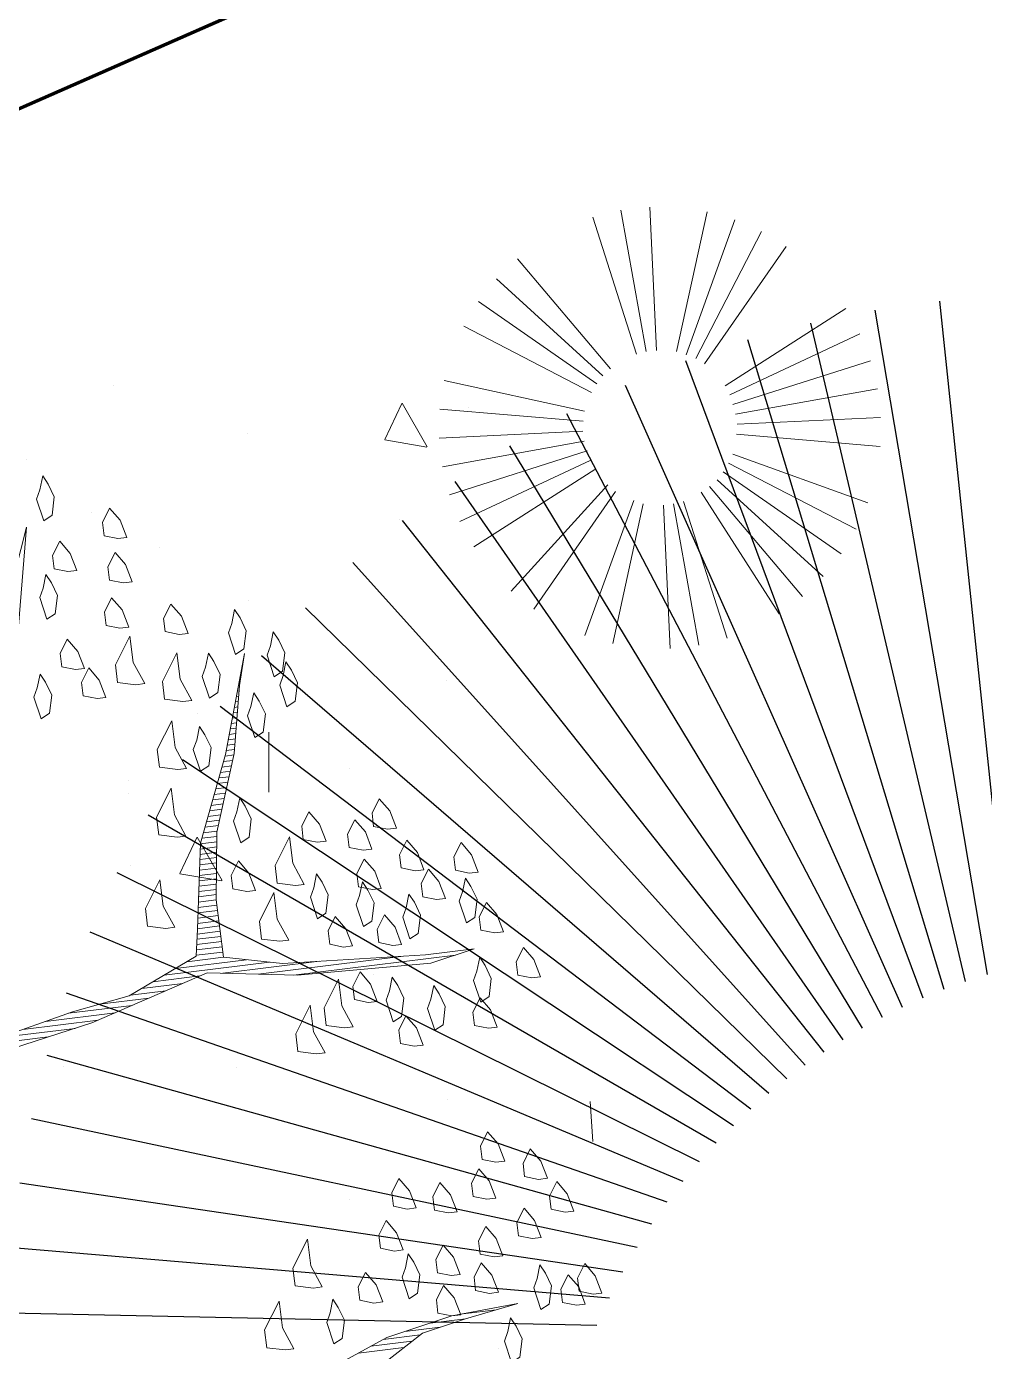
# Model space of a CAD drawing. Header units: millimetres. Extents: x 111 to 1506, y 14 to 566.
# Drawn here: x 302.888 to 304.157, y 77.163 to 78.92 of the extents above; entities that cross this region are included whole.
import ezdxf

# ---------------------------------------------------------------- set-up
doc = ezdxf.new("R2010")
doc.units = ezdxf.units.MM
doc.layers.add('ARBOLES', color=78, linetype='Continuous', lineweight=5)
doc.layers.add('PALMERAS114', color=114, linetype='Continuous', lineweight=5)
doc.layers.add('FURN', color=253, linetype='Continuous')
doc.styles.add('ATTR', font='romans.shx', dxfattribs={"width": 0.8, "height": 2.52})

# ---------------------------------------------------------------- blocks, each defined once
blk = doc.blocks.new('yes')
at = {"layer": 'FURN', "color": 62}
for p, q in [((1561.8133, 130.8947), (1560.9952, 130.5475)), ((1561.8301, 130.8688), (1561.0315, 130.469)), ((1561.8477, 130.8438), (1561.0726, 130.3928)), ((1561.866, 130.8197), (1561.1185, 130.3194)), ((1561.8851, 130.7965), (1561.1689, 130.249)), ((1561.9049, 130.7741), (1561.2236, 130.1819)), ((1561.9254, 130.7524), (1561.2824, 130.1184)), ((1561.9467, 130.7315), (1561.3451, 130.0587)), ((1561.9688, 130.7113), (1561.4114, 130.0031)), ((1561.9917, 130.6919), (1561.481, 129.9517)), ((1562.0155, 130.6731), (1561.5538, 129.9048)), ((1562.0403, 130.6551), (1561.6293, 129.8626)), ((1562.0659, 130.6378), (1561.7074, 129.8252)), ((1562.0926, 130.6213), (1561.7877, 129.7927)), ((1562.1203, 130.6055), (1561.8698, 129.7654)), ((1562.1492, 130.5906), (1561.9535, 129.7433)), ((1562.1792, 130.5765), (1562.0384, 129.7265)), ((1562.2104, 130.5634), (1562.1242, 129.715)), ((1562.243, 130.5513), (1562.2105, 129.709)), ((1562.2768, 130.5403), (1562.2971, 129.7083)), ((1562.3121, 130.5306), (1562.3835, 129.7132)), ((1562.3487, 130.5222), (1562.4695, 129.7234)), ((1562.3869, 130.5153), (1562.5546, 129.739)), ((1562.4264, 130.51), (1562.6386, 129.76))]:
    blk.add_line(p, q, dxfattribs=at)
blk = doc.blocks.new('*X16')
at = {"color": 0}
for p, q in [((18.7099, 17.52), (18.7105, 17.52)), ((18.7131, 17.53), (18.7134, 17.53)), ((18.7035, 17.5), (18.7048, 17.5)), ((18.7067, 17.51), (18.7077, 17.51)), ((18.694, 17.47), (18.6971, 17.47)), ((18.6971, 17.48), (18.6991, 17.48)), ((18.7003, 17.49), (18.7019, 17.49)), ((18.6876, 17.45), (18.6931, 17.45)), ((18.6908, 17.46), (18.6951, 17.46)), ((18.6781, 17.42), (18.6871, 17.42)), ((18.6812, 17.43), (18.6891, 17.43)), ((18.6844, 17.44), (18.6911, 17.44)), ((18.6717, 17.4), (18.6831, 17.4)), ((18.6749, 17.41), (18.6851, 17.41)), ((18.6621, 17.37), (18.6771, 17.37)), ((18.6653, 17.38), (18.6791, 17.38)), ((18.6685, 17.39), (18.6811, 17.39)), ((18.6555, 17.35), (18.6727, 17.35)), ((18.659, 17.36), (18.6751, 17.36)), ((18.6429, 17.32), (18.6621, 17.32)), ((18.6471, 17.33), (18.6656, 17.33)), ((18.6513, 17.34), (18.6692, 17.34)), ((18.6345, 17.3), (18.6551, 17.3)), ((18.6387, 17.31), (18.6586, 17.31)), ((18.6218, 17.27), (18.6445, 17.27)), ((18.626, 17.28), (18.648, 17.28)), ((18.6303, 17.29), (18.6515, 17.29)), ((18.6134, 17.25), (18.6374, 17.25)), ((18.6176, 17.26), (18.6409, 17.26)), ((18.6008, 17.22), (18.6268, 17.22)), ((18.605, 17.23), (18.6303, 17.23)), ((18.6092, 17.24), (18.6339, 17.24)), ((18.5924, 17.2), (18.6215, 17.2)), ((18.5966, 17.21), (18.6233, 17.21)), ((18.5853, 17.17), (18.6175, 17.17)), ((18.5868, 17.18), (18.6189, 17.18)), ((18.5884, 17.19), (18.6202, 17.19)), ((18.5821, 17.15), (18.6149, 17.15)), ((18.5837, 17.16), (18.6162, 17.16)), ((18.5774, 17.12), (18.6109, 17.12)), ((18.5789, 17.13), (18.6122, 17.13)), ((18.5805, 17.14), (18.6135, 17.14)), ((18.5742, 17.1), (18.6082, 17.1)), ((18.5758, 17.11), (18.6095, 17.11)), ((18.5695, 17.07), (18.6056, 17.07)), ((18.571, 17.08), (18.6056, 17.08)), ((18.5726, 17.09), (18.6069, 17.09)), ((18.5663, 17.05), (18.6056, 17.05)), ((18.5679, 17.06), (18.6056, 17.06)), ((18.5615, 17.02), (18.6056, 17.02)), ((18.5632, 17.03), (18.6056, 17.03)), ((18.5647, 17.04), (18.6056, 17.04)), ((18.5565, 16.99), (18.6056, 16.99)), ((18.5582, 17), (18.6056, 17)), ((18.5598, 17.01), (18.6056, 17.01)), ((18.5353, 16.97), (18.6056, 16.97)), ((18.5548, 16.98), (18.6056, 16.98)), ((18.4668, 16.94), (18.5567, 16.94)), ((18.4896, 16.95), (18.6918, 16.95)), ((18.5125, 16.96), (18.6485, 16.96)), ((18.6009, 16.94), (18.7864, 16.94)), ((18.4211, 16.92), (18.4892, 16.92)), ((18.4439, 16.93), (18.523, 16.93)), ((18.6675, 16.93), (18.9464, 16.93)), ((18.7342, 16.92), (19.0449, 16.92)), ((18.2545, 16.89), (18.388, 16.89)), ((18.2995, 16.9), (18.4217, 16.9)), ((18.3608, 16.91), (18.4555, 16.91)), ((18.1645, 16.87), (18.3086, 16.87)), ((18.2095, 16.88), (18.3542, 16.88)), ((18.1392, 16.86), (18.2561, 16.86)), ((18.9759, 16.24), (19.0395, 16.24)), ((18.8191, 16.21), (18.8896, 16.21)), ((18.8615, 16.22), (18.9295, 16.22)), ((18.9115, 16.23), (18.9795, 16.23)), ((18.7691, 16.19), (18.8563, 16.19)), ((18.7941, 16.2), (18.873, 16.2))]:
    blk.add_line(p, q, dxfattribs=at)
blk = doc.blocks.new('E1E')
at = {"layer": 'ARBOLES', "ltscale": 0.2}
for p, q in [((94.5867, 58.1273), (94.5867, 58.1273)), ((94.8833, 57.9689), (94.8833, 57.9689)), ((95.3825, 57.8989), (95.3825, 57.8989)), ((95.1169, 57.82), (95.1169, 57.82)), ((94.5376, 57.7708), (94.5376, 57.7708)), ((94.5622, 57.7074), (94.5397, 57.767)), ((94.7808, 57.7703), (94.7808, 57.7703)), ((94.9516, 57.6149), (94.9516, 57.6149)), ((95.3729, 57.5622), (95.3729, 57.5622)), ((95.2847, 57.4872), (95.2267, 57.5419)), ((95.2942, 57.551), (95.227, 57.5425)), ((95.2854, 57.4877), (95.2946, 57.5508)), ((94.7552, 57.4724), (94.7552, 57.4724)), ((95.4096, 57.4529), (95.4096, 57.4529)), ((95.4163, 57.4332), (95.4163, 57.4332)), ((95.2247, 57.2935), (95.1969, 57.385)), ((95.2543, 57.4023), (95.2543, 57.4023)), ((95.0851, 57.311), (95.0851, 57.311)), ((95.3415, 57.2983), (95.3415, 57.2983)), ((94.9776, 57.1326), (94.9776, 57.1326)), ((95.3165, 57.1024), (95.3165, 57.1024)), ((95.4768, 57.0625), (95.4768, 57.0625)), ((95.5976, 57.0405), (95.5976, 57.0405)), ((95.721, 56.99), (95.721, 56.99)), ((95.1247, 56.908), (95.1247, 56.908)), ((95.3965, 56.8481), (95.3965, 56.8481)), ((95.6238, 56.8379), (95.6238, 56.8379)), ((95.1839, 56.7935), (95.1166, 56.785)), ((95.175, 56.7302), (95.1842, 56.7933)), ((95.1744, 56.7297), (95.1164, 56.7844)), ((95.072, 56.7062), (95.072, 56.7062))]:
    blk.add_line(p, q, dxfattribs=at)
for points in [[(94.7578, 58.2067), (94.7101, 58.1387), (94.6509, 58.0967), (94.5786, 58.049), (94.6733, 58.0989), (94.7622, 58.1619), (94.8156, 58.2168)], [(95.4838, 57.9065), (95.3588, 57.8196), (95.2064, 57.6894), (95.0676, 57.651), (94.8696, 57.5706), (94.8103, 57.5286), (94.8819, 57.5605), (95.0958, 57.6402), (95.189, 57.6583), (95.2267, 57.5738), (95.2571, 57.4704), (95.2673, 57.3425), (95.2913, 57.2362), (95.2985, 57.1849), (95.2803, 57.3482), (95.2773, 57.495), (95.2418, 57.6273), (95.231, 57.6692), (95.3147, 57.761), (95.3935, 57.8117), (95.499, 57.8898)], [(95.6447, 57.3001), (95.6897, 57.0941), (95.6801, 57.308)]]:
    blk.add_lwpolyline(points, dxfattribs=at)
for points in [[(94.9118, 58.2285), (94.9407, 58.2336), (94.9523, 58.2075), (94.9436, 58.1569), (94.9262, 58.196), (94.8988, 58.2227)], [(94.8605, 58.1511), (94.8612, 58.167), (94.8402, 58.1966), (94.8301, 58.1843), (94.8352, 58.1554), (94.8504, 58.1388), (94.8627, 58.1287)], [(94.5808, 58.0967), (94.5815, 58.1126), (94.5605, 58.1422), (94.5504, 58.1299), (94.5555, 58.101), (94.5707, 58.0844), (94.583, 58.0743)], [(94.8974, 58.1208), (94.9263, 58.1258), (94.9379, 58.0998), (94.9292, 58.0492), (94.9119, 58.0882), (94.8844, 58.115)], [(94.7983, 58.1156), (94.8208, 58.1178), (94.8294, 58.0983), (94.8251, 58.073), (94.8034, 58.0867), (94.7853, 58.1098)], [(94.6733, 58.0989), (94.6957, 58.1011), (94.7044, 58.0816), (94.7001, 58.0563), (94.6784, 58.07), (94.6603, 58.0931)], [(94.7666, 58.0469), (94.7673, 58.0628), (94.7463, 58.0925), (94.7362, 58.0802), (94.7413, 58.0512), (94.7565, 58.0346), (94.7688, 58.0245)], [(94.5606, 58.002), (94.5613, 58.0179), (94.5403, 58.0475), (94.5302, 58.0352), (94.5353, 58.0063), (94.5505, 57.9897), (94.5628, 57.9796)], [(94.6263, 58.0468), (94.6488, 58.049), (94.6574, 58.0295), (94.6531, 58.0042), (94.6314, 58.0179), (94.6133, 58.041)], [(94.6929, 58.0375), (94.7153, 58.0397), (94.724, 58.0202), (94.7196, 57.9948), (94.6979, 58.0086), (94.6799, 58.0317)], [(94.4883, 58.0243), (94.5107, 58.0265), (94.5194, 58.007), (94.5151, 57.9817), (94.4934, 57.9954), (94.4753, 58.0185)], [(94.7912, 58.0267), (94.8136, 58.0289), (94.8223, 58.0094), (94.818, 57.9841), (94.7963, 57.9978), (94.7782, 58.0209)], [(94.4681, 57.9997), (94.4905, 58.0019), (94.4992, 57.9824), (94.4948, 57.9571), (94.4732, 57.9708), (94.4551, 57.9939)], [(94.6365, 57.989), (94.6589, 57.9912), (94.6676, 57.9717), (94.6633, 57.9464), (94.6416, 57.9601), (94.6235, 57.9832)], [(94.7912, 57.9566), (94.8136, 57.9588), (94.8223, 57.9393), (94.818, 57.914), (94.7963, 57.9277), (94.7782, 57.9508)], [(94.5867, 57.9434), (94.6091, 57.9456), (94.6178, 57.9261), (94.6134, 57.9008), (94.5917, 57.9145), (94.5737, 57.9376)], [(94.7269, 57.9435), (94.7493, 57.9457), (94.758, 57.9262), (94.7537, 57.9009), (94.732, 57.9146), (94.7139, 57.9377)], [(94.6742, 57.9045), (94.6966, 57.9066), (94.7053, 57.8871), (94.7009, 57.8618), (94.6792, 57.8755), (94.6612, 57.8987)], [(94.5491, 57.8877), (94.5715, 57.8899), (94.5802, 57.8704), (94.5759, 57.8451), (94.5542, 57.8588), (94.5361, 57.8819)], [(94.6048, 57.8502), (94.6272, 57.8524), (94.6359, 57.8329), (94.6316, 57.8076), (94.6099, 57.8213), (94.5918, 57.8444)], [(94.6778, 57.8437), (94.7002, 57.8459), (94.7089, 57.8264), (94.7046, 57.8011), (94.6829, 57.8148), (94.6648, 57.8379)], [(95.0025, 57.7623), (95.0314, 57.7674), (95.0429, 57.7413), (95.0343, 57.6907), (95.0169, 57.7298), (94.9894, 57.7565)], [(94.8565, 57.7051), (94.8789, 57.7072), (94.8876, 57.6877), (94.8832, 57.6624), (94.8616, 57.6761), (94.8435, 57.6993)], [(94.9714, 57.7095), (95.0003, 57.7146), (95.0119, 57.6885), (95.0033, 57.6379), (94.9859, 57.677), (94.9584, 57.7037)], [(94.8529, 57.6255), (94.8536, 57.6414), (94.8326, 57.6711), (94.8225, 57.6588), (94.8276, 57.6299), (94.8428, 57.6132), (94.8551, 57.6031)], [(94.9201, 57.6321), (94.9208, 57.648), (94.8999, 57.6776), (94.8898, 57.6653), (94.8948, 57.6364), (94.91, 57.6198), (94.9223, 57.6097)], [(94.9469, 57.6596), (94.9693, 57.6618), (94.978, 57.6423), (94.9736, 57.6169), (94.9519, 57.6307), (94.9339, 57.6538)], [(94.7517, 57.6428), (94.7741, 57.645), (94.7828, 57.6255), (94.7785, 57.6002), (94.7568, 57.6139), (94.7387, 57.637)], [(95.2902, 57.641), (95.3192, 57.6461), (95.3307, 57.6201), (95.3221, 57.5695), (95.3047, 57.6085), (95.2772, 57.6352)], [(94.7959, 57.5612), (94.7966, 57.5771), (94.7756, 57.6067), (94.7655, 57.5944), (94.7705, 57.5655), (94.7857, 57.5489), (94.798, 57.5388)], [(95.1103, 57.6076), (95.1392, 57.6127), (95.1508, 57.5867), (95.1421, 57.5361), (95.1248, 57.5751), (95.0973, 57.6019)], [(95.0105, 57.5866), (95.0329, 57.5888), (95.0416, 57.5693), (95.0373, 57.544), (95.0156, 57.5577), (94.9975, 57.5808)], [(94.9361, 57.5613), (94.9585, 57.5634), (94.9672, 57.5439), (94.9629, 57.5186), (94.9412, 57.5323), (94.9231, 57.5555)], [(95.0836, 57.51), (95.0843, 57.5259), (95.0633, 57.5556), (95.0532, 57.5433), (95.0583, 57.5144), (95.0735, 57.4977), (95.0858, 57.4876)], [(94.7091, 57.5459), (94.7315, 57.5481), (94.7402, 57.5286), (94.7359, 57.5033), (94.7142, 57.517), (94.6961, 57.5401)], [(94.9332, 57.4976), (94.934, 57.5135), (94.913, 57.5432), (94.9029, 57.5309), (94.9079, 57.502), (94.9231, 57.4853), (94.9354, 57.4752)], [(95.0099, 57.5006), (95.0106, 57.5165), (94.9896, 57.5461), (94.9795, 57.5338), (94.9846, 57.5049), (94.9998, 57.4883), (95.0121, 57.4782)], [(95.1841, 57.547), (95.2065, 57.5492), (95.2151, 57.5296), (95.2108, 57.5043), (95.1891, 57.5181), (95.171, 57.5412)], [(95.1125, 57.5151), (95.1414, 57.5202), (95.153, 57.4942), (95.1444, 57.4436), (95.127, 57.4826), (95.0995, 57.5093)], [(94.7865, 57.4946), (94.8089, 57.4968), (94.8176, 57.4773), (94.8133, 57.452), (94.7916, 57.4657), (94.7735, 57.4889)], [(94.8545, 57.447), (94.8552, 57.4629), (94.8342, 57.4925), (94.8241, 57.4802), (94.8292, 57.4513), (94.8444, 57.4347), (94.8567, 57.4246)], [(95.3157, 57.4965), (95.3446, 57.5015), (95.3561, 57.4755), (95.3475, 57.4249), (95.3301, 57.4639), (95.3026, 57.4907)], [(94.8906, 57.4709), (94.913, 57.4731), (94.9217, 57.4535), (94.9174, 57.4282), (94.8957, 57.442), (94.8776, 57.4651)], [(94.9933, 57.4854), (95.0157, 57.4876), (95.0243, 57.4681), (95.02, 57.4428), (94.9983, 57.4565), (94.9802, 57.4796)], [(95.2362, 57.4299), (95.2369, 57.4458), (95.2159, 57.4754), (95.2058, 57.4631), (95.2109, 57.4342), (95.2261, 57.4176), (95.2384, 57.4075)], [(94.9369, 57.4369), (94.9593, 57.4391), (94.968, 57.4196), (94.9637, 57.3943), (94.942, 57.408), (94.9239, 57.4311)], [(95.0258, 57.4298), (95.0482, 57.4319), (95.0569, 57.4124), (95.0526, 57.3871), (95.0309, 57.4008), (95.0128, 57.424)], [(95.0996, 57.4392), (95.122, 57.4414), (95.1306, 57.4219), (95.1263, 57.3966), (95.1046, 57.4103), (95.0865, 57.4334)], [(94.8531, 57.4152), (94.8755, 57.4174), (94.8842, 57.3978), (94.8798, 57.3725), (94.8581, 57.3863), (94.8401, 57.4094)], [(94.9984, 57.3864), (95.0208, 57.3885), (95.0295, 57.369), (95.0252, 57.3437), (95.0035, 57.3575), (94.9854, 57.3806)], [(95.3309, 57.3396), (95.3317, 57.3555), (95.3107, 57.3851), (95.3006, 57.3728), (95.3056, 57.3439), (95.3208, 57.3273), (95.3331, 57.3172)], [(95.3461, 57.3931), (95.375, 57.3982), (95.3866, 57.3722), (95.3779, 57.3216), (95.3606, 57.3606), (95.3331, 57.3873)], [(95.5984, 57.334), (95.5991, 57.3499), (95.5781, 57.3795), (95.568, 57.3672), (95.5731, 57.3383), (95.5883, 57.3217), (95.6006, 57.3116)], [(95.5023, 57.3224), (95.5247, 57.3246), (95.5334, 57.305), (95.5291, 57.2797), (95.5074, 57.2935), (95.4893, 57.3166)], [(95.2638, 57.2629), (95.2645, 57.2788), (95.2435, 57.3085), (95.2334, 57.2962), (95.2385, 57.2673), (95.2537, 57.2506), (95.266, 57.2405)], [(95.37, 57.2869), (95.3989, 57.2919), (95.4105, 57.2659), (95.4019, 57.2153), (95.3845, 57.2543), (95.357, 57.2811)], [(95.4495, 57.2833), (95.4785, 57.2884), (95.49, 57.2624), (95.4814, 57.2118), (95.464, 57.2508), (95.4365, 57.2775)], [(95.5486, 57.2884), (95.571, 57.2906), (95.5797, 57.2711), (95.5753, 57.2458), (95.5537, 57.2595), (95.5356, 57.2826)], [(95.3513, 57.224), (95.352, 57.2399), (95.331, 57.2695), (95.3209, 57.2572), (95.326, 57.2283), (95.3412, 57.2117), (95.3535, 57.2015)], [(95.2291, 57.2007), (95.2298, 57.2166), (95.2088, 57.2463), (95.1987, 57.234), (95.2038, 57.2051), (95.219, 57.1884), (95.2313, 57.1783)], [(95.6361, 57.1793), (95.6368, 57.1952), (95.6158, 57.2249), (95.6057, 57.2126), (95.6108, 57.1837), (95.626, 57.167), (95.6383, 57.1569)], [(95.2624, 57.161), (95.2631, 57.1769), (95.2421, 57.2065), (95.232, 57.1942), (95.2371, 57.1653), (95.2523, 57.1487), (95.2646, 57.1386)], [(95.5002, 57.2045), (95.5226, 57.2067), (95.5313, 57.1872), (95.527, 57.1619), (95.5053, 57.1756), (95.4872, 57.1988)], [(95.3318, 57.1451), (95.3325, 57.1611), (95.3115, 57.1907), (95.3014, 57.1784), (95.3065, 57.1495), (95.3217, 57.1329), (95.334, 57.1227)], [(95.407, 57.1864), (95.4294, 57.1886), (95.4381, 57.1691), (95.4337, 57.1438), (95.412, 57.1575), (95.3939, 57.1806)], [(95.5162, 57.1337), (95.5386, 57.1359), (95.5472, 57.1164), (95.5429, 57.0911), (95.5212, 57.1048), (95.5031, 57.1279)], [(95.6058, 57.1424), (95.6282, 57.1446), (95.6369, 57.1251), (95.6326, 57.0998), (95.6109, 57.1135), (95.5928, 57.1367)], [(95.5451, 57.0687), (95.5675, 57.0709), (95.5762, 57.0513), (95.5719, 57.026), (95.5502, 57.0398), (95.5321, 57.0629)], [(95.6868, 57.0305), (95.6875, 57.0464), (95.6666, 57.076), (95.6564, 57.0637), (95.6615, 57.0348), (95.6767, 57.0182), (95.689, 57.008)]]:
    blk.add_lwpolyline(points, close=True, dxfattribs=at)
at = {"layer": 'ARBOLES', "ltscale": 0.2, "xscale": 0.8372139817761642, "yscale": 0.8372139817761642, "zscale": 0.8372139817761642, "rotation": 204.0028523145856}
blk.add_blockref('*X16', (103.6395, 76.9735), dxfattribs=at)
blk = doc.blocks.new('EVG7')
for p, q in [((-3.91, 19.67), (-9.01, 58.4)), ((1.55, 19.67), (6.65, 58.4)), ((-9.21, 18.3), (-24.14, 54.35)), ((-6.59, 19.1), (-16.71, 56.87)), ((4.23, 19.1), (14.35, 56.87)), ((6.85, 18.3), (21.78, 54.35)), ((-11.62, 16.99), (-31.18, 50.87)), ((9.26, 16.99), (28.82, 50.87)), ((-13.82, 15.38), (-37.7, 46.51)), ((-16, 13.74), (-43.6, 41.34)), ((-17.84, 11.7), (-48.78, 35.44)), ((15.48, 11.7), (46.42, 35.44)), ((17.04, 9.43), (50.78, 28.91)), ((-20.59, 6.96), (-56.61, 21.87)), ((18.24, 6.96), (54.25, 21.87)), ((-21.61, 4.39), (-59.13, 14.44)), ((19.8, 1.68), (58.31, 6.74)), ((-22.19, -1.09), (-61.18, -1.09)), ((19.83, -1.09), (58.82, -1.09)), ((-22.16, -3.85), (-60.66, -8.92)), ((19.25, -6.56), (56.78, -16.62)), ((19.8, -3.85), (58.31, -8.92)), ((-20.59, -9.13), (-56.61, -24.05)), ((-19.4, -11.61), (-53.14, -31.09)), ((-17.84, -13.87), (-48.78, -37.61)), ((15.48, -13.87), (46.42, -37.61)), ((-13.82, -17.56), (-37.7, -48.69)), ((11.46, -17.56), (35.35, -48.69)), ((13.64, -15.91), (41.25, -43.51)), ((-11.62, -19.17), (-31.18, -53.05)), ((-9.21, -20.47), (-24.14, -56.52)), ((-6.59, -21.27), (-16.71, -59.04)), ((4.23, -21.27), (14.35, -59.04)), ((6.85, -20.47), (21.78, -56.52)), ((9.26, -19.17), (28.82, -53.05)), ((-3.91, -21.84), (-9.01, -60.57)), ((-1.18, -22.12), (-1.18, -61.09))]:
    blk.add_line(p, q)
at = {"style": 'ATTR', "width": 0.8, "flags": 9}
blk.add_attdef('ESTCODE', (0, 0), '', height=0.7, dxfattribs=at)

msp = doc.modelspace()

# ---------------------------------------------------------------- linework, layer by layer
at = {"lineweight": 100, "ltscale": 1000}
msp.add_line((305.73497, 80.06712), (298.08598, 76.70425), dxfattribs=at)

# ---------------------------------------------------------------- block references
at = {"lineweight": 100, "rotation": 253.0024052467934}
msp.add_blockref('yes', (635.58122, 1609.52516), dxfattribs=at)
at = {"layer": 'ARBOLES', "color": 0, "xscale": 0.8310831642732953, "yscale": 0.8310831642732953, "zscale": 0.8310831642732953, "rotation": 163.0024052467934}
msp.add_blockref('E1E', (392.81083, 100.38534), dxfattribs=at)
at = {"layer": 'PALMERAS114', "extrusion": (0, 0, -1), "xscale": -0.004880888891868356, "yscale": 0.004880888891718753, "zscale": -0.004880888891868356, "rotation": 289.8329542831356}
msp.add_blockref('EVG7', (-303.72407, 78.39534), dxfattribs=at)

doc.saveas('drawing.dxf')
